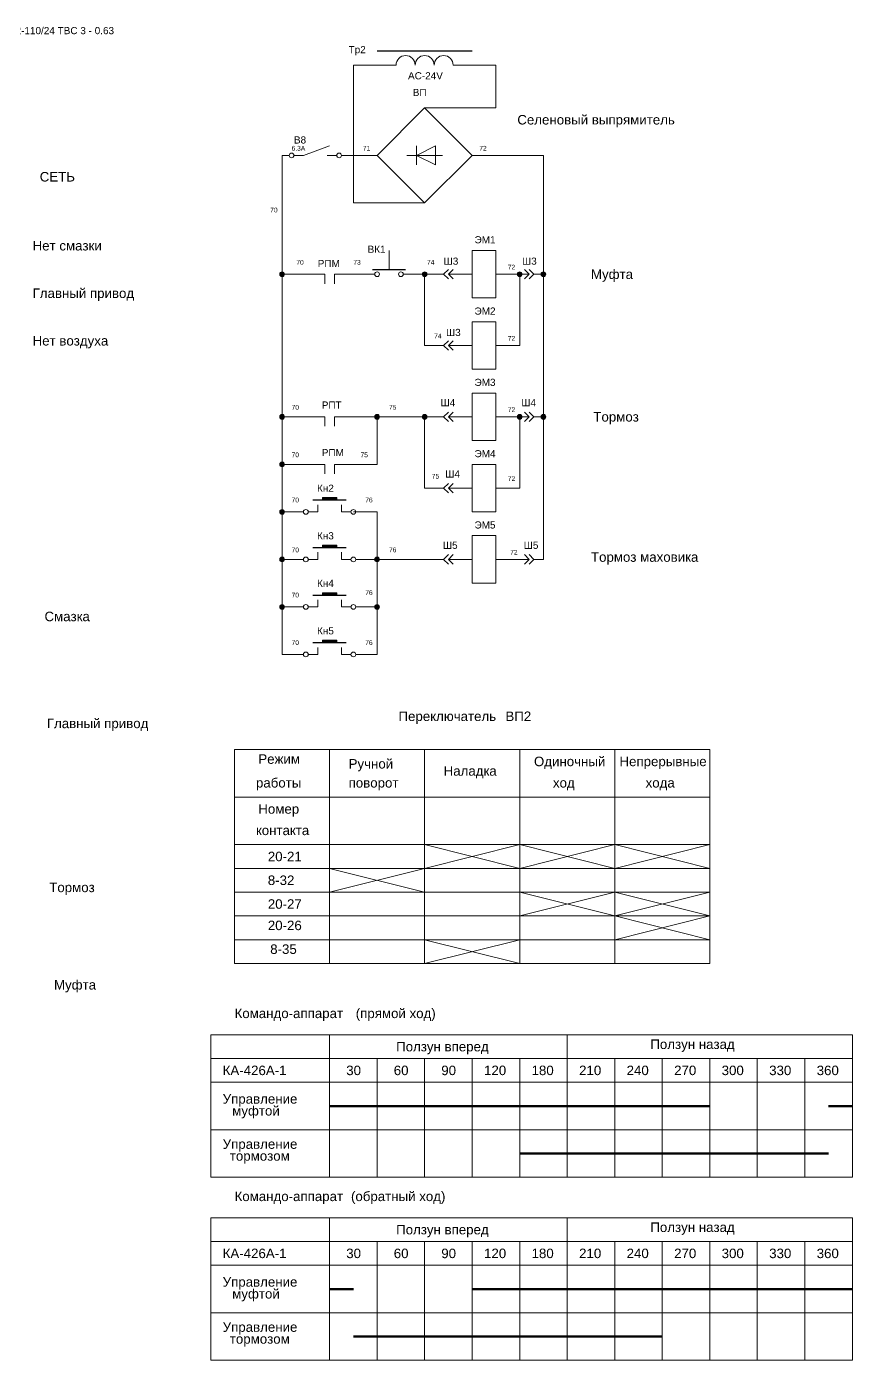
# Model space of a CAD drawing. Header units: millimetres. Extents: x 2474 to 8476, y -100 to 2402.
# Drawn here: x 3326.2 to 3500, y 1721.5 to 2002.1 of the extents above; entities that cross this region are included whole.
import ezdxf

# ---------------------------------------------------------------- set-up
doc = ezdxf.new("R2010")
doc.units = ezdxf.units.MM
doc.layers.get('0').update_dxf_attribs({"lineweight": 20})
doc.styles.get("Standard").update_dxf_attribs({"font": 'arial.ttf'})

msp = doc.modelspace()

# ---------------------------------------------------------------- hatches: boundary and pattern name
h = msp.add_hatch(color=256)
h.dxf.hatch_style = 1
h.paths.add_polyline_path([(3380.5, 1950, 1), (3379.5, 1950, 1)])
h = msp.add_hatch(color=256)
h.dxf.hatch_style = 1
h.paths.add_polyline_path([(3410.5, 1950, 1), (3409.5, 1950, 1)])
h = msp.add_hatch(color=256)
h.dxf.hatch_style = 1
h.paths.add_polyline_path([(3430.5, 1950, 1), (3429.5, 1950, 1)])
h = msp.add_hatch(color=256)
h.dxf.hatch_style = 1
h.paths.add_polyline_path([(3435.5, 1950, 1), (3434.5, 1950, 1)])
h = msp.add_hatch(color=256)
h.dxf.hatch_style = 1
h.paths.add_polyline_path([(3380.5, 1920, 1), (3379.5, 1920, 1)])
h = msp.add_hatch(color=256)
h.dxf.hatch_style = 1
h.paths.add_polyline_path([(3400.5, 1920, 1), (3399.5, 1920, 1)])
h = msp.add_hatch(color=256)
h.dxf.hatch_style = 1
h.paths.add_polyline_path([(3410.5, 1920, 1), (3409.5, 1920, 1)])
h = msp.add_hatch(color=256)
h.dxf.hatch_style = 1
h.paths.add_polyline_path([(3430.5, 1920, 1), (3429.5, 1920, 1)])
h = msp.add_hatch(color=256)
h.dxf.hatch_style = 1
h.paths.add_polyline_path([(3435.5, 1920, 1), (3434.5, 1920, 1)])
h = msp.add_hatch(color=256)
h.dxf.hatch_style = 1
h.paths.add_polyline_path([(3380.5, 1910, 1), (3379.5, 1910, 1)])
h = msp.add_hatch(color=256)
h.dxf.hatch_style = 1
h.paths.add_polyline_path([(3391.5, 1903), (3388.5, 1903), (3388.5, 1902.5), (3391.5, 1902.5)])
h = msp.add_hatch(color=256)
h.dxf.hatch_style = 1
h.paths.add_polyline_path([(3380.5, 1900, 1), (3379.5, 1900, 1)])
h = msp.add_hatch(color=256)
h.dxf.hatch_style = 1
h.paths.add_polyline_path([(3391.5, 1893), (3388.5, 1893), (3388.5, 1892.5), (3391.5, 1892.5)])
h = msp.add_hatch(color=256)
h.dxf.hatch_style = 1
h.paths.add_polyline_path([(3380.5, 1890, 1), (3379.5, 1890, 1)])
h = msp.add_hatch(color=256)
h.dxf.hatch_style = 1
h.paths.add_polyline_path([(3400.5, 1890, 1), (3399.5, 1890, 1)])
h = msp.add_hatch(color=256)
h.dxf.hatch_style = 1
h.paths.add_polyline_path([(3391.5, 1883), (3388.5, 1883), (3388.5, 1882.5), (3391.5, 1882.5)])
h = msp.add_hatch(color=256)
h.dxf.hatch_style = 1
h.paths.add_polyline_path([(3380.5, 1880, 1), (3379.5, 1880, 1)])
h = msp.add_hatch(color=256)
h.dxf.hatch_style = 1
h.paths.add_polyline_path([(3400.5, 1880, 1), (3399.5, 1880, 1)])
h = msp.add_hatch(color=256)
h.dxf.hatch_style = 1
h.paths.add_polyline_path([(3391.5, 1873), (3388.5, 1873), (3388.5, 1872.5), (3391.5, 1872.5)])

# ---------------------------------------------------------------- linework, layer by layer
at = {"lineweight": 30}
for p, q in [((3400, 1997), (3420, 1997)), ((3399, 1951), (3406, 1951)), ((3386.5, 1902.5), (3393.5, 1902.5)), ((3386.5, 1892.5), (3393.5, 1892.5)), ((3386.5, 1882.5), (3393.5, 1882.5)), ((3386.5, 1872.5), (3393.5, 1872.5))]:
    msp.add_line(p, q, dxfattribs=at)
for p, q in [((3404, 1994), (3395, 1994)), ((3395, 1994), (3395, 1965)), ((3416, 1994), (3425, 1994)), ((3425, 1994), (3425, 1990)), ((3425, 1990), (3425, 1985)), ((3410, 1985), (3400, 1975)), ((3420, 1975), (3410, 1985)), ((3425, 1985), (3410, 1985)), ((3384.5, 1975), (3390, 1977)), ((3408.25, 1973), (3408.25, 1977)), ((3412.25, 1977), (3408.25, 1975)), ((3412.25, 1973), (3412.25, 1977)), ((3380, 1975), (3380, 1870)), ((3380, 1975), (3381.5, 1975)), ((3384.5, 1975), (3382.5, 1975)), ((3391.5, 1975), (3389.5, 1975)), ((3400, 1975), (3392.5, 1975)), ((3400, 1975), (3410, 1965)), ((3406.25, 1975), (3413.75, 1975)), ((3408.25, 1975), (3412.25, 1973)), ((3410, 1965), (3420, 1975)), ((3420, 1975), (3435, 1975)), ((3435, 1975), (3435, 1960)), ((3395, 1965), (3410, 1965)), ((3435, 1890), (3435, 1960)), ((3402.5, 1955), (3402.5, 1951)), ((3415, 1951), (3414, 1950)), ((3416, 1951), (3415, 1950)), ((3431, 1951), (3432, 1950)), ((3432, 1951), (3433, 1950)), ((3380, 1950), (3385, 1950)), ((3385, 1950), (3389, 1950)), ((3389, 1950), (3389, 1948)), ((3395, 1950), (3391, 1950)), ((3391, 1950), (3391, 1949)), ((3391, 1949), (3391, 1948)), ((3395, 1950), (3399.5, 1950)), ((3405.5, 1950), (3414, 1950)), ((3410, 1950), (3410, 1935)), ((3414, 1950), (3415, 1949)), ((3415, 1950), (3416, 1949)), ((3415, 1950), (3420, 1950)), ((3425, 1950), (3432, 1950)), ((3430, 1935), (3430, 1950)), ((3432, 1950), (3431, 1949)), ((3433, 1950), (3432, 1949)), ((3433, 1950), (3435, 1950)), ((3410, 1935), (3414, 1935)), ((3415, 1936), (3414, 1935)), ((3414, 1935), (3415, 1934)), ((3416, 1936), (3415, 1935)), ((3415, 1935), (3416, 1934)), ((3420, 1935), (3415, 1935)), ((3425, 1935), (3430, 1935)), ((3380, 1920), (3385, 1920)), ((3385, 1920), (3389, 1920)), ((3389, 1920), (3389, 1918)), ((3395, 1920), (3391, 1920)), ((3391, 1920), (3391, 1919)), ((3395, 1920), (3414, 1920)), ((3400, 1910), (3400, 1920)), ((3410, 1920), (3410, 1905)), ((3415, 1921), (3414, 1920)), ((3414, 1920), (3415, 1919)), ((3416, 1921), (3415, 1920)), ((3415, 1920), (3416, 1919)), ((3420, 1920), (3415, 1920)), ((3425, 1920), (3430, 1920)), ((3430, 1905), (3430, 1920)), ((3430, 1920), (3432, 1920)), ((3431, 1921), (3432, 1920)), ((3432, 1920), (3431, 1919)), ((3432, 1921), (3433, 1920)), ((3433, 1920), (3432, 1919)), ((3433, 1920), (3435, 1920)), ((3391, 1919), (3391, 1918)), ((3380, 1910), (3385, 1910)), ((3385, 1910), (3389, 1910)), ((3389, 1910), (3389, 1908)), ((3395, 1910), (3391, 1910)), ((3391, 1910), (3391, 1909)), ((3391, 1909), (3391, 1908)), ((3395, 1910), (3400, 1910)), ((3415, 1906), (3414, 1905)), ((3416, 1906), (3415, 1905)), ((3388.5, 1902.5), (3388.5, 1903)), ((3388.5, 1903), (3391.5, 1903)), ((3391.5, 1903), (3391.5, 1902.5)), ((3410, 1905), (3414, 1905)), ((3414, 1905), (3415, 1904)), ((3415, 1905), (3416, 1904)), ((3420, 1905), (3415, 1905)), ((3425, 1905), (3430, 1905)), ((3380, 1900), (3384.5, 1900)), ((3385.5, 1900), (3387.5, 1900)), ((3387.5, 1900), (3387.5, 1901.5)), ((3392.5, 1900), (3392.5, 1901.5)), ((3394.5, 1900), (3392.5, 1900)), ((3400, 1900), (3395, 1900)), ((3400, 1900), (3400, 1870)), ((3387.5, 1890), (3387.5, 1891.5)), ((3388.5, 1892.5), (3388.5, 1893)), ((3388.5, 1893), (3391.5, 1893)), ((3391.5, 1893), (3391.5, 1892.5)), ((3392.5, 1890), (3392.5, 1891.5)), ((3380, 1890), (3384.5, 1890)), ((3385.5, 1890), (3387.5, 1890)), ((3394.5, 1890), (3392.5, 1890)), ((3400, 1890), (3395.5, 1890)), ((3414, 1890), (3400, 1890)), ((3415, 1891), (3414, 1890)), ((3414, 1890), (3415, 1889)), ((3416, 1891), (3415, 1890)), ((3415, 1890), (3416, 1889)), ((3420, 1890), (3415, 1890)), ((3425, 1890), (3432, 1890)), ((3431, 1891), (3432, 1890)), ((3432, 1890), (3431, 1889)), ((3432, 1891), (3433, 1890)), ((3433, 1890), (3432, 1889)), ((3435, 1890), (3433, 1890)), ((3388.5, 1882.5), (3388.5, 1883)), ((3388.5, 1883), (3391.5, 1883)), ((3391.5, 1883), (3391.5, 1882.5)), ((3380, 1880), (3384.5, 1880)), ((3385.5, 1880), (3387.5, 1880)), ((3387.5, 1880), (3387.5, 1881.5)), ((3392.5, 1880), (3392.5, 1881.5)), ((3394.5, 1880), (3392.5, 1880)), ((3400, 1880), (3395.5, 1880)), ((3387.5, 1870), (3387.5, 1871.5)), ((3388.5, 1872.5), (3388.5, 1873)), ((3388.5, 1873), (3391.5, 1873)), ((3391.5, 1873), (3391.5, 1872.5)), ((3392.5, 1870), (3392.5, 1871.5)), ((3380, 1870), (3384.5, 1870)), ((3385.5, 1870), (3387.5, 1870)), ((3394.5, 1870), (3392.5, 1870)), ((3400, 1870), (3395.5, 1870)), ((3370, 1850), (3370, 1805)), ((3370, 1850), (3470, 1850)), ((3390, 1850), (3390, 1805)), ((3410, 1850), (3410, 1805)), ((3430, 1850), (3430, 1805)), ((3450, 1850), (3450, 1805)), ((3470, 1850), (3470, 1805)), ((3370, 1840), (3470, 1840)), ((3370, 1830), (3470, 1830)), ((3410, 1825), (3430, 1830)), ((3410, 1830), (3430, 1825)), ((3430, 1825), (3450, 1830)), ((3430, 1830), (3450, 1825)), ((3450, 1825), (3470, 1830)), ((3450, 1830), (3470, 1825)), ((3370, 1825), (3470, 1825)), ((3390, 1820), (3410, 1825)), ((3390, 1825), (3410, 1820)), ((3370, 1820), (3470, 1820)), ((3430, 1815), (3450, 1820)), ((3430, 1820), (3450, 1815)), ((3450, 1815), (3470, 1820)), ((3450, 1820), (3470, 1815)), ((3370, 1815), (3470, 1815)), ((3450, 1810), (3470, 1815)), ((3450, 1815), (3470, 1810)), ((3370, 1810), (3470, 1810)), ((3410, 1805), (3430, 1810)), ((3410, 1810), (3430, 1805)), ((3370, 1805), (3470, 1805)), ((3365, 1790), (3500, 1790)), ((3365, 1790), (3365, 1760)), ((3390, 1790), (3390, 1760)), ((3440, 1790), (3440, 1760)), ((3500, 1790), (3500, 1760)), ((3365, 1785), (3500, 1785)), ((3400, 1785), (3400, 1760)), ((3410, 1785), (3410, 1760)), ((3420, 1785), (3420, 1760)), ((3430, 1785), (3430, 1760)), ((3450, 1785), (3450, 1760)), ((3460, 1785), (3460, 1760)), ((3470, 1785), (3470, 1760)), ((3480, 1785), (3480, 1760)), ((3490, 1785), (3490, 1760)), ((3365, 1780), (3500, 1780)), ((3365, 1770), (3500, 1770)), ((3365, 1760), (3500, 1760)), ((3365, 1751.5), (3500, 1751.5)), ((3365, 1751.5), (3365, 1721.5)), ((3390, 1751.5), (3390, 1721.5)), ((3440, 1751.5), (3440, 1721.5)), ((3500, 1751.5), (3500, 1721.5)), ((3365, 1746.5), (3500, 1746.5)), ((3400, 1746.5), (3400, 1721.5)), ((3410, 1746.5), (3410, 1721.5)), ((3420, 1746.5), (3420, 1721.5)), ((3430, 1746.5), (3430, 1721.5)), ((3450, 1746.5), (3450, 1721.5)), ((3460, 1746.5), (3460, 1721.5)), ((3470, 1746.5), (3470, 1721.5)), ((3480, 1746.5), (3480, 1721.5)), ((3490, 1746.5), (3490, 1721.5)), ((3365, 1741.5), (3500, 1741.5)), ((3365, 1731.5), (3500, 1731.5)), ((3365, 1721.5), (3500, 1721.5))]:
    msp.add_line(p, q)
at = {"lineweight": 50}
for p, q in [((3390, 1775), (3470, 1775)), ((3495, 1775), (3500, 1775)), ((3430, 1765), (3495, 1765)), ((3390, 1736.5), (3395, 1736.5)), ((3420, 1736.5), (3500, 1736.5)), ((3395, 1726.5), (3460, 1726.5))]:
    msp.add_line(p, q, dxfattribs=at)
for points in [[(3420, 1955), (3425, 1955), (3425, 1945), (3420, 1945)], [(3420, 1940), (3425, 1940), (3425, 1930), (3420, 1930)], [(3420, 1925), (3425, 1925), (3425, 1915), (3420, 1915)], [(3420, 1910), (3425, 1910), (3425, 1900), (3420, 1900)], [(3420, 1895), (3425, 1895), (3425, 1885), (3420, 1885)]]:
    msp.add_lwpolyline(points, close=True)
for centre in [(3382, 1975), (3392, 1975), (3380, 1950), (3400, 1950), (3405, 1950), (3410, 1950), (3430, 1950), (3435, 1950), (3380, 1920), (3400, 1920), (3410, 1920), (3430, 1920), (3435, 1920), (3380, 1910), (3380, 1900), (3385, 1900), (3395, 1900), (3380, 1890), (3385, 1890), (3395, 1890), (3400, 1890), (3380, 1880), (3385, 1880), (3395, 1880), (3400, 1880), (3385, 1870), (3395, 1870)]:
    msp.add_circle(centre, 0.5)
for centre in [(3406, 1994), (3410, 1994), (3414, 1994)]:
    msp.add_arc(centre, 2, 0, 180)

# ---------------------------------------------------------------- texts
for s, height, p in [('Тр2-380/5-22-110/24 ТВС 3 - 0.63', 1.5, (3312.5, 2000.5)), ('Tp2', 1.5, (3394, 1996.5)), ('АС-24V', 1.5, (3406.5, 1991)), ('ВП', 1.5, (3407.5, 1987.5)), ('Селеновый выпрямитель', 2, (3429.5, 1981.5)), ('В8', 1.5, (3382.5, 1977.5)), ('6.3А', 1, (3382, 1976)), ('71', 1, (3397, 1976)), ('72', 1, (3421.5, 1976)), ('СЕТЬ', 2, (3329, 1969.5)), ('70', 1, (3377.5, 1963)), ('Нет смазки', 2, (3327.5, 1955)), ('ВК1', 1.5, (3398, 1954.5)), ('ЭМ1', 1.5, (3420.5, 1956.5)), ('70', 1, (3383, 1952)), ('РПМ', 1.5, (3387.5, 1951.5)), ('73', 1, (3395, 1952)), ('74', 1, (3410.5, 1952)), ('Ш3', 1.5, (3414, 1952)), ('Ш3', 1.5, (3430.5, 1952)), ('72', 1, (3427.5, 1951)), ('Муфта', 2, (3445, 1949)), ('Главный привод', 2, (3327.5, 1945)), ('ЭМ2', 1.5, (3420.5, 1941.5)), ('Нет воздуха', 2, (3327.5, 1935)), ('74', 1, (3412, 1936.5)), ('Ш3', 1.5, (3414.5, 1937)), ('72', 1, (3427.5, 1936)), ('ЭМ3', 1.5, (3420.5, 1926.5)), ('70', 1, (3382, 1921.5)), ('РПТ', 1.5, (3388.352, 1921.723)), ('75', 1, (3402.5, 1921.5)), ('Ш4', 1.5, (3413.352, 1922.223)), ('72', 1, (3427.5, 1921)), ('Ш4', 1.5, (3430.352, 1922.223)), ('Тормоз', 2, (3445.5, 1919)), ('70', 1, (3382, 1911.5)), ('РПМ', 1.5, (3388.352, 1911.723)), ('75', 1, (3396.5, 1911.5)), ('ЭМ4', 1.5, (3420.5, 1911.5)), ('75', 1, (3411.5, 1907)), ('Ш4', 1.5, (3414.352, 1907.223)), ('Кн2', 1.5, (3387.352, 1904.223)), ('72', 1, (3427.5, 1906.5)), ('70', 1, (3382, 1902)), ('76', 1, (3397.5, 1902)), ('ЭМ5', 1.5, (3420.5, 1896.5)), ('Кн3', 1.5, (3387.352, 1894.223)), ('70', 1, (3382, 1891.5)), ('76', 1, (3402.5, 1891.5)), ('Ш5', 1.5, (3413.852, 1892.223)), ('72', 1, (3428, 1891)), ('Ш5', 1.5, (3430.852, 1892.223)), ('Тормоз маховика', 2, (3445, 1889.5)), ('Кн4', 1.5, (3387.352, 1884.223)), ('70', 1, (3382, 1882)), ('76', 1, (3397.5, 1882.5)), ('Смазка', 2, (3330, 1877)), ('Кн5', 1.5, (3387.352, 1874.223)), ('70', 1, (3382, 1872)), ('76', 1, (3397.5, 1872)), ('Переключатель', 2, (3404.5, 1856)), ('ВП2', 2, (3427, 1856)), ('Главный привод', 2, (3330.5, 1854.5)), ('Режим ', 2, (3375, 1847)), ('Ручной', 2, (3394, 1846)), ('Наладка', 2, (3414, 1844.5)), ('Одиночный', 2, (3433, 1846.5)), ('Непрерывные', 2, (3451, 1846.5)), ('работы', 2, (3374.5, 1842)), ('поворот', 2, (3394, 1842)), ('ход', 2, (3437, 1842)), ('хода', 2, (3456.5, 1842)), ('Номер', 2, (3375, 1836.5)), ('контакта', 2, (3374.5, 1832)), ('20-21', 2, (3377, 1826.5)), ('Тормоз', 2, (3331, 1820)), ('8-32', 2, (3377, 1821.5)), ('20-27', 2, (3377, 1816.5)), ('20-26', 2, (3377, 1812)), ('8-35', 2, (3377.5, 1807)), ('Муфта', 2, (3332, 1799.5)), ('Командо-аппарат', 2, (3370, 1793.5)), ('(прямой ход)', 2, (3395.5, 1793.5)), ('Ползун вперед', 2, (3404, 1786.5)), ('Ползун назад', 2, (3457.5, 1787)), ('КА-426А-1', 2, (3367.5, 1781.5)), ('30', 2, (3393.5, 1781.5)), ('60', 2, (3403.5, 1781.5)), ('90', 2, (3413.5, 1781.5)), ('120', 2, (3422.5, 1781.5)), ('180', 2, (3432.5, 1781.5)), ('210', 2, (3442.5, 1781.5)), ('240', 2, (3452.5, 1781.5)), ('270', 2, (3462.5, 1781.5)), ('300', 2, (3472.5, 1781.5)), ('330', 2, (3482.5, 1781.5)), ('360', 2, (3492.5, 1781.5)), ('Управление', 2, (3367.5, 1775.5)), ('муфтой', 2, (3369.5, 1773)), ('Управление', 2, (3367.5, 1766)), ('тормозом', 2, (3369, 1763.5)), ('Командо-аппарат', 2, (3370, 1755)), ('(обратный ход)', 2, (3394.5, 1755)), ('Ползун вперед', 2, (3404, 1748)), ('Ползун назад', 2, (3457.5, 1748.5)), ('КА-426А-1', 2, (3367.5, 1743)), ('30', 2, (3393.5, 1743)), ('60', 2, (3403.5, 1743)), ('90', 2, (3413.5, 1743)), ('120', 2, (3422.5, 1743)), ('180', 2, (3432.5, 1743)), ('210', 2, (3442.5, 1743)), ('240', 2, (3452.5, 1743)), ('270', 2, (3462.5, 1743)), ('300', 2, (3472.5, 1743)), ('330', 2, (3482.5, 1743)), ('360', 2, (3492.5, 1743)), ('Управление', 2, (3367.5, 1737)), ('муфтой', 2, (3369.5, 1734.5)), ('Управление', 2, (3367.5, 1727.5)), ('тормозом', 2, (3369, 1725))]:
    msp.add_text(s, height=height).set_placement(p)

doc.saveas('drawing.dxf')
